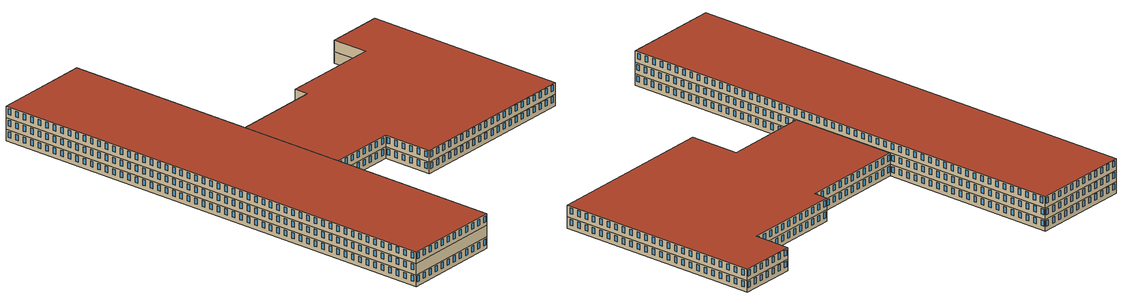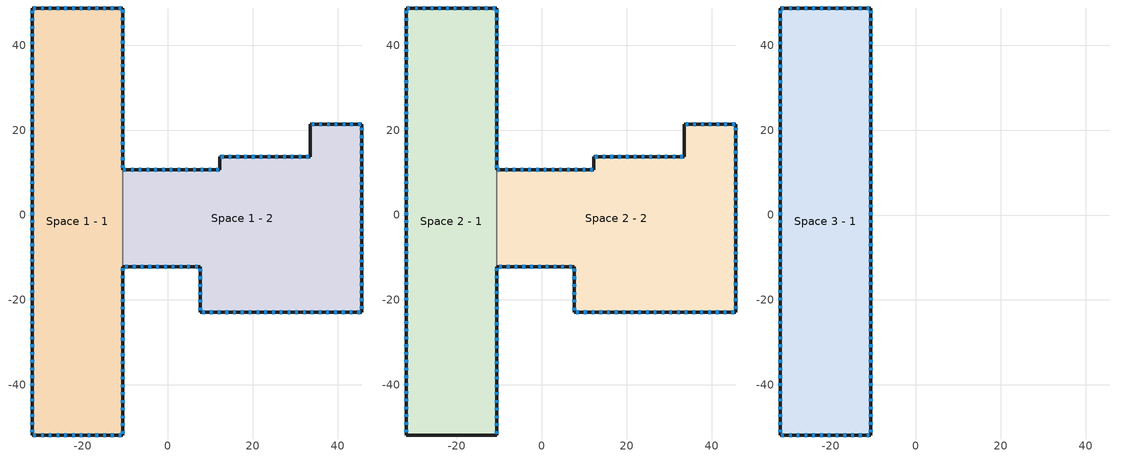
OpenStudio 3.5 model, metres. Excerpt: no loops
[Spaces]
Space 1 - 1
 floor ground: -32,-51.82 -32,48.77 -10.67,48.77 -10.67,10.67 -10.67,-12.19 -10.67,-51.82 z0
 wall outside: -10.67,10.67 -10.67,48.77 -32,48.77 -32,-51.82 -10.67,-51.82 -10.67,-12.19 z0:2.44
 wall to Space 1 - 2: -10.67,-12.19 -10.67,10.67 z0:2.44
 window: -32,39.01 -32,38.4 / -32,37.19 -32,36.58 / -32,-43.28 -32,-43.89 / -32,-45.11 -32,-45.72 / -32,-50.6 -32,-51.21 / -32,-46.94 -32,-47.55 / -32,-48.77 -32,-49.38 / -32,42.67 -32,42.06 / -32,40.84 -32,40.23 / -32,11.58 -32,10.97 / -32,13.41 -32,12.8 / -32,9.75 -32,9.14 / -32,7.92 -32,7.32 / -32,33.53 -32,32.92 / -32,26.21 -32,25.6 / -32,35.36 -32,34.75 / -32,31.7 -32,31.09 / -32,24.38 -32,23.77 / -32,29.87 -32,29.26 / -32,28.04 -32,27.43 / -32,22.56 -32,21.95 / -32,20.73 -32,20.12 / -32,17.07 -32,16.46 / -32,18.9 -32,18.29 / -32,15.24 -32,14.63 / -32,-1.22 -32,-1.83 / -32,-3.05 -32,-3.66 / -32,6.1 -32,5.49 / -32,48.16 -32,47.55 / -32,4.27 -32,3.66 / -32,2.44 -32,1.83 / -32,0.61 -32,0 / -32,-6.71 -32,-7.32 / -32,-10.36 -32,-10.97 / -32,-8.53 -32,-9.14 / -32,-15.85 -32,-16.46 / -32,-14.02 -32,-14.63 / -32,-12.19 -32,-12.8 / -32,-4.88 -32,-5.49 / -32,-21.34 -32,-21.95 / -32,-23.16 -32,-23.77 / -32,-17.68 -32,-18.29 / -32,46.33 -32,45.72 / -32,-26.82 -32,-27.43 / -32,-19.51 -32,-20.12 / -32,-24.99 -32,-25.6 / -32,-34.14 -32,-34.75 / -32,-35.97 -32,-36.58 / -32,-37.8 -32,-38.4 / -32,-30.48 -32,-31.09 / -32,-28.65 -32,-29.26 / -32,-32.31 -32,-32.92 / -32,44.5 -32,43.89 / -32,-41.45 -32,-42.06 / -32,-39.62 -32,-40.23 / -18.9,-51.82 -18.29,-51.82 / -13.41,-51.82 -12.8,-51.82 / -11.58,-51.82 -10.97,-51.82 / -15.24,-51.82 -14.63,-51.82 / -31.7,-51.82 -31.09,-51.82 / -28.04,-51.82 -27.43,-51.82 / -26.21,-51.82 -25.6,-51.82 / -20.73,-51.82 -20.12,-51.82 / -17.07,-51.82 -16.46,-51.82 / -22.56,-51.82 -21.95,-51.82 / -29.87,-51.82 -29.26,-51.82 / -24.38,-51.82 -23.77,-51.82 / -27.43,48.77 -28.04,48.77 / -23.77,48.77 -24.38,48.77 / -25.6,48.77 -26.21,48.77 / -18.29,48.77 -18.9,48.77 / -16.46,48.77 -17.07,48.77 / -14.63,48.77 -15.24,48.77 / -12.8,48.77 -13.41,48.77 / -10.97,48.77 -11.58,48.77 / -31.09,48.77 -31.7,48.77 / -29.26,48.77 -29.87,48.77 / -21.95,48.77 -22.56,48.77 / -20.12,48.77 -20.73,48.77 / -10.67,22.1 -10.67,22.71 / -10.67,47.7 -10.67,48.31 / -10.67,14.78 -10.67,15.39 / -10.67,31.24 -10.67,31.85 / -10.67,20.27 -10.67,20.88 / -10.67,18.44 -10.67,19.05 / -10.67,38.56 -10.67,39.17 / -10.67,33.07 -10.67,33.68 / -10.67,42.21 -10.67,42.82 / -10.67,34.9 -10.67,35.51 / -10.67,45.87 -10.67,46.48 / -10.67,40.39 -10.67,41 / -10.67,25.76 -10.67,26.37 / -10.67,29.41 -10.67,30.02 / -10.67,36.73 -10.67,37.34 / -10.67,27.58 -10.67,28.19 / -10.67,12.95 -10.67,13.56 / -10.67,16.61 -10.67,17.22 / -10.67,23.93 -10.67,24.54 / -10.67,44.04 -10.67,44.65 / -10.67,11.13 -10.67,11.73 / -10.67,-47.85 -10.67,-47.24 / -10.67,-49.68 -10.67,-49.07 / -10.67,-51.51 -10.67,-50.9 / -10.67,-46.02 -10.67,-45.42 / -10.67,-44.2 -10.67,-43.59 / -10.67,-33.22 -10.67,-32.61 / -10.67,-40.54 -10.67,-39.93 / -10.67,-18.59 -10.67,-17.98 / -10.67,-29.57 -10.67,-28.96 / -10.67,-42.37 -10.67,-41.76 / -10.67,-35.05 -10.67,-34.44 / -10.67,-27.74 -10.67,-27.13 / -10.67,-22.25 -10.67,-21.64 / -10.67,-24.08 -10.67,-23.47 / -10.67,-31.39 -10.67,-30.78 / -10.67,-14.94 -10.67,-14.33 / -10.67,-13.11 -10.67,-12.5 / -10.67,-20.42 -10.67,-19.81 / -10.67,-16.76 -10.67,-16.15 / -10.67,-25.91 -10.67,-25.3 / -10.67,-36.88 -10.67,-36.27 / -10.67,-38.71 -10.67,-38.1 z0.91:2.13
Space 1 - 2
 floor ground: 7.62,-22.86 7.62,-12.19 -10.67,-12.19 -10.67,10.67 12.19,10.67 12.19,13.72 33.53,13.72 33.53,21.34 45.72,21.34 45.72,-22.86 z0
 wall outside: -10.67,-12.19 7.62,-12.19 7.62,-22.86 45.72,-22.86 45.72,21.34 33.53,21.34 33.53,13.72 12.19,13.72 12.19,10.67 -10.67,10.67 z0:2.44
 window: 24.54,-22.86 25.15,-22.86 / 11.73,-22.86 12.34,-22.86 / 28.19,-22.86 28.8,-22.86 / 30.02,-22.86 30.63,-22.86 / 20.88,-22.86 21.49,-22.86 / 39.17,-22.86 39.78,-22.86 / 26.37,-22.86 26.97,-22.86 / 33.68,-22.86 34.29,-22.86 / 37.34,-22.86 37.95,-22.86 / 44.65,-22.86 45.26,-22.86 / 9.91,-22.86 10.52,-22.86 / 13.56,-22.86 14.17,-22.86 / 15.39,-22.86 16,-22.86 / 17.22,-22.86 17.83,-22.86 / 8.08,-22.86 8.69,-22.86 / 31.85,-22.86 32.46,-22.86 / 41,-22.86 41.61,-22.86 / 35.51,-22.86 36.12,-22.86 / 19.05,-22.86 19.66,-22.86 / 42.82,-22.86 43.43,-22.86 / 22.71,-22.86 23.32,-22.86 / 7.62,-18.14 7.62,-18.75 / 7.62,-12.65 7.62,-13.26 / 7.62,-19.96 7.62,-20.57 / 7.62,-14.48 7.62,-15.09 / 7.62,-16.31 7.62,-16.92 / 7.62,-21.79 7.62,-22.4 / 45.42,21.34 44.81,21.34 / 43.59,21.34 42.98,21.34 / 36.27,21.34 35.66,21.34 / 34.44,21.34 33.83,21.34 / 38.1,21.34 37.49,21.34 / 39.93,21.34 39.32,21.34 / 41.76,21.34 41.15,21.34 / 27.74,13.72 27.13,13.72 / 16.76,13.72 16.15,13.72 / 24.08,13.72 23.47,13.72 / 22.25,13.72 21.64,13.72 / 20.42,13.72 19.81,13.72 / 14.94,13.72 14.33,13.72 / 18.59,13.72 17.98,13.72 / 31.39,13.72 30.78,13.72 / 29.57,13.72 28.96,13.72 / 33.22,13.72 32.61,13.72 / 25.91,13.72 25.3,13.72 / 13.11,13.72 12.5,13.72 / 45.72,19.96 45.72,20.57 / 45.72,-5.64 45.72,-5.03 / 45.72,-1.98 45.72,-1.37 / 45.72,-0.15 45.72,0.46 / 45.72,8.99 45.72,9.6 / 45.72,10.82 45.72,11.43 / 45.72,14.48 45.72,15.09 / 45.72,-9.3 45.72,-8.69 / 45.72,-16.61 45.72,-16 / 45.72,7.16 45.72,7.77 / 45.72,18.14 45.72,18.75 / 45.72,-22.1 45.72,-21.49 / 45.72,-18.44 45.72,-17.83 / 45.72,12.65 45.72,13.26 / 45.72,-7.47 45.72,-6.86 / 45.72,-14.78 45.72,-14.17 / 45.72,-12.95 45.72,-12.34 / 45.72,1.68 45.72,2.29 / 45.72,5.33 45.72,5.94 / 45.72,3.51 45.72,4.11 / 45.72,16.31 45.72,16.92 / 45.72,-20.27 45.72,-19.66 / 45.72,-3.81 45.72,-3.2 / 45.72,-11.13 45.72,-10.52 / 10.21,10.67 9.6,10.67 / 6.55,10.67 5.94,10.67 / 4.72,10.67 4.11,10.67 / 2.9,10.67 2.29,10.67 / 1.07,10.67 0.46,10.67 / -0.76,10.67 -1.37,10.67 / 8.38,10.67 7.77,10.67 / 12.04,10.67 11.43,10.67 / -2.59,10.67 -3.2,10.67 / -8.08,10.67 -8.69,10.67 / -4.42,10.67 -5.03,10.67 / -6.25,10.67 -6.86,10.67 / -9.91,10.67 -10.52,10.67 / -6.4,-12.19 -5.79,-12.19 / -0.91,-12.19 -0.3,-12.19 / -2.74,-12.19 -2.13,-12.19 / 0.91,-12.19 1.52,-12.19 / 2.74,-12.19 3.35,-12.19 / 4.57,-12.19 5.18,-12.19 / -4.57,-12.19 -3.96,-12.19 / 6.4,-12.19 7.01,-12.19 / -10.06,-12.19 -9.45,-12.19 / -8.23,-12.19 -7.62,-12.19 z0.91:2.13
Space 2 - 2
 floor to Space 1 - 2: 7.62,-22.86 7.62,-12.19 -10.67,-12.19 -10.67,10.67 12.19,10.67 12.19,13.72 33.53,13.72 33.53,21.34 45.72,21.34 45.72,-22.86 z2.44
 wall outside: -10.67,-12.19 7.62,-12.19 7.62,-22.86 45.72,-22.86 45.72,21.34 33.53,21.34 33.53,13.72 12.19,13.72 12.19,10.67 -10.67,10.67 z2.44:4.88
 wall to Space 2 - 1: -10.67,10.67 -10.67,-12.19 z2.44:4.88
 window: 24.08,13.72 23.47,13.72 / 16.76,13.72 16.15,13.72 / 13.11,13.72 12.5,13.72 / 27.74,13.72 27.13,13.72 / 31.39,13.72 30.78,13.72 / 22.25,13.72 21.64,13.72 / 20.42,13.72 19.81,13.72 / 25.91,13.72 25.3,13.72 / 18.59,13.72 17.98,13.72 / 14.94,13.72 14.33,13.72 / 33.22,13.72 32.61,13.72 / 29.57,13.72 28.96,13.72 / -8.23,-12.19 -7.62,-12.19 / -6.4,-12.19 -5.79,-12.19 / -4.57,-12.19 -3.96,-12.19 / -2.74,-12.19 -2.13,-12.19 / 0.91,-12.19 1.52,-12.19 / 2.74,-12.19 3.35,-12.19 / 4.57,-12.19 5.18,-12.19 / 6.4,-12.19 7.01,-12.19 / -10.06,-12.19 -9.45,-12.19 / -0.91,-12.19 -0.3,-12.19 / 39.93,21.34 39.32,21.34 / 36.27,21.34 35.66,21.34 / 41.76,21.34 41.15,21.34 / 38.1,21.34 37.49,21.34 / 45.42,21.34 44.81,21.34 / 43.59,21.34 42.98,21.34 / 34.44,21.34 33.83,21.34 / 7.62,-14.48 7.62,-15.09 / 7.62,-16.31 7.62,-16.92 / 7.62,-19.96 7.62,-20.57 / 7.62,-21.79 7.62,-22.4 / 7.62,-12.65 7.62,-13.26 / 7.62,-18.14 7.62,-18.75 / 45.72,12.65 45.72,13.26 / 45.72,-0.15 45.72,0.46 / 45.72,1.68 45.72,2.29 / 45.72,10.82 45.72,11.43 / 45.72,16.31 45.72,16.92 / 45.72,-11.13 45.72,-10.52 / 45.72,-5.64 45.72,-5.03 / 45.72,3.51 45.72,4.11 / 45.72,8.99 45.72,9.6 / 45.72,14.48 45.72,15.09 / 45.72,5.33 45.72,5.94 / 45.72,-3.81 45.72,-3.2 / 45.72,18.14 45.72,18.75 / 45.72,-20.27 45.72,-19.66 / 45.72,19.96 45.72,20.57 / 45.72,-18.44 45.72,-17.83 / 45.72,-22.1 45.72,-21.49 / 45.72,-16.61 45.72,-16 / 45.72,-14.78 45.72,-14.17 / 45.72,-12.95 45.72,-12.34 / 45.72,-9.3 45.72,-8.69 / 45.72,-7.47 45.72,-6.86 / 45.72,-1.98 45.72,-1.37 / 45.72,7.16 45.72,7.77 / 8.08,-22.86 8.69,-22.86 / 9.91,-22.86 10.52,-22.86 / 11.73,-22.86 12.34,-22.86 / 13.56,-22.86 14.17,-22.86 / 15.39,-22.86 16,-22.86 / 39.17,-22.86 39.78,-22.86 / 20.88,-22.86 21.49,-22.86 / 19.05,-22.86 19.66,-22.86 / 44.65,-22.86 45.26,-22.86 / 31.85,-22.86 32.46,-22.86 / 26.37,-22.86 26.97,-22.86 / 17.22,-22.86 17.83,-22.86 / 24.54,-22.86 25.15,-22.86 / 37.34,-22.86 37.95,-22.86 / 33.68,-22.86 34.29,-22.86 / 35.51,-22.86 36.12,-22.86 / 41,-22.86 41.61,-22.86 / 28.19,-22.86 28.8,-22.86 / 42.82,-22.86 43.43,-22.86 / 30.02,-22.86 30.63,-22.86 / 22.71,-22.86 23.32,-22.86 / 12.04,10.67 11.43,10.67 / 10.21,10.67 9.6,10.67 / 8.38,10.67 7.77,10.67 / 6.55,10.67 5.94,10.67 / 4.72,10.67 4.11,10.67 / -4.42,10.67 -5.03,10.67 / -0.76,10.67 -1.37,10.67 / -2.59,10.67 -3.2,10.67 / -6.25,10.67 -6.86,10.67 / 1.07,10.67 0.46,10.67 / -9.91,10.67 -10.52,10.67 / 2.9,10.67 2.29,10.67 / -8.08,10.67 -8.69,10.67 z3.35:4.57
 roof outside: 45.72,-22.86 45.72,21.34 33.53,21.34 33.53,13.72 12.19,13.72 12.19,10.67 -10.67,10.67 -10.67,-12.19 7.62,-12.19 7.62,-22.86 z4.88
Space 2 - 1
 floor to Space 1 - 1: -32,-51.82 -32,48.77 -10.67,48.77 -10.67,10.67 -10.67,-12.19 -10.67,-51.82 z2.44
 wall outside: -10.67,10.67 -10.67,48.77 -32,48.77 -32,-51.82 -10.67,-51.82 -10.67,-12.19 z2.44:4.88
 window: -32,48.16 -32,47.55 / -32,46.33 -32,45.72 / -32,42.67 -32,42.06 / -32,40.84 -32,40.23 / -32,39.01 -32,38.4 / -32,37.19 -32,36.58 / -32,33.53 -32,32.92 / -32,31.7 -32,31.09 / -32,28.04 -32,27.43 / -32,26.21 -32,25.6 / -32,24.38 -32,23.77 / -32,22.56 -32,21.95 / -32,29.87 -32,29.26 / -32,44.5 -32,43.89 / -32,20.73 -32,20.12 / -32,18.9 -32,18.29 / -32,35.36 -32,34.75 / -32,17.07 -32,16.46 / -32,-24.99 -32,-25.6 / -32,4.27 -32,3.66 / -32,-10.36 -32,-10.97 / -32,-39.62 -32,-40.23 / -32,-50.6 -32,-51.21 / -32,-19.51 -32,-20.12 / -32,-28.65 -32,-29.26 / -32,-46.94 -32,-47.55 / -32,-17.68 -32,-18.29 / -32,-12.19 -32,-12.8 / -32,-8.53 -32,-9.14 / -32,-43.28 -32,-43.89 / -32,-37.8 -32,-38.4 / -32,-32.31 -32,-32.92 / -32,-1.22 -32,-1.83 / -32,-23.16 -32,-23.77 / -32,-45.11 -32,-45.72 / -32,11.58 -32,10.97 / -32,7.92 -32,7.32 / -32,-35.97 -32,-36.58 / -32,-14.02 -32,-14.63 / -32,-48.77 -32,-49.38 / -32,-6.71 -32,-7.32 / -32,-26.82 -32,-27.43 / -32,-3.05 -32,-3.66 / -32,-21.34 -32,-21.95 / -32,0.61 -32,0 / -32,15.24 -32,14.63 / -32,13.41 -32,12.8 / -32,9.75 -32,9.14 / -32,2.44 -32,1.83 / -32,6.1 -32,5.49 / -32,-4.88 -32,-5.49 / -32,-15.85 -32,-16.46 / -32,-30.48 -32,-31.09 / -32,-41.45 -32,-42.06 / -32,-34.14 -32,-34.75 / -10.67,11.13 -10.67,11.73 / -10.67,12.95 -10.67,13.56 / -10.67,14.78 -10.67,15.39 / -10.67,16.61 -10.67,17.22 / -10.67,18.44 -10.67,19.05 / -10.67,20.27 -10.67,20.88 / -10.67,22.1 -10.67,22.71 / -10.67,31.24 -10.67,31.85 / -10.67,38.56 -10.67,39.17 / -10.67,23.93 -10.67,24.54 / -10.67,34.9 -10.67,35.51 / -10.67,33.07 -10.67,33.68 / -10.67,42.21 -10.67,42.82 / -10.67,27.58 -10.67,28.19 / -10.67,47.7 -10.67,48.31 / -10.67,45.87 -10.67,46.48 / -10.67,25.76 -10.67,26.37 / -10.67,40.39 -10.67,41 / -10.67,44.04 -10.67,44.65 / -10.67,29.41 -10.67,30.02 / -10.67,36.73 -10.67,37.34 / -10.67,-46.02 -10.67,-45.42 / -10.67,-42.37 -10.67,-41.76 / -10.67,-36.88 -10.67,-36.27 / -10.67,-47.85 -10.67,-47.24 / -10.67,-27.74 -10.67,-27.13 / -10.67,-25.91 -10.67,-25.3 / -10.67,-35.05 -10.67,-34.44 / -10.67,-18.59 -10.67,-17.98 / -10.67,-29.57 -10.67,-28.96 / -10.67,-40.54 -10.67,-39.93 / -10.67,-38.71 -10.67,-38.1 / -10.67,-20.42 -10.67,-19.81 / -10.67,-14.94 -10.67,-14.33 / -10.67,-31.39 -10.67,-30.78 / -10.67,-44.2 -10.67,-43.59 / -10.67,-24.08 -10.67,-23.47 / -10.67,-16.76 -10.67,-16.15 / -10.67,-13.11 -10.67,-12.5 / -10.67,-51.51 -10.67,-50.9 / -10.67,-22.25 -10.67,-21.64 / -10.67,-49.68 -10.67,-49.07 / -10.67,-33.22 -10.67,-32.61 / -27.43,48.77 -28.04,48.77 / -12.8,48.77 -13.41,48.77 / -10.97,48.77 -11.58,48.77 / -29.26,48.77 -29.87,48.77 / -16.46,48.77 -17.07,48.77 / -23.77,48.77 -24.38,48.77 / -31.09,48.77 -31.7,48.77 / -20.12,48.77 -20.73,48.77 / -21.95,48.77 -22.56,48.77 / -18.29,48.77 -18.9,48.77 / -25.6,48.77 -26.21,48.77 / -14.63,48.77 -15.24,48.77 z3.35:4.57
Space 3 - 1
 floor to Space 2 - 1: -32,-51.82 -32,48.77 -10.67,48.77 -10.67,-51.82 z4.88
 wall outside: -32,-51.82 -10.67,-51.82 -10.67,48.77 -32,48.77 -32,-51.82 z4.88:7.32
 window: -11.58,-51.82 -10.97,-51.82 / -17.07,-51.82 -16.46,-51.82 / -22.56,-51.82 -21.95,-51.82 / -15.24,-51.82 -14.63,-51.82 / -18.9,-51.82 -18.29,-51.82 / -13.41,-51.82 -12.8,-51.82 / -26.21,-51.82 -25.6,-51.82 / -20.73,-51.82 -20.12,-51.82 / -31.7,-51.82 -31.09,-51.82 / -29.87,-51.82 -29.26,-51.82 / -24.38,-51.82 -23.77,-51.82 / -28.04,-51.82 -27.43,-51.82 / -32,20.73 -32,20.12 / -32,-6.71 -32,-7.32 / -32,4.27 -32,3.66 / -32,-21.34 -32,-21.95 / -32,13.41 -32,12.8 / -32,37.19 -32,36.58 / -32,48.16 -32,47.55 / -32,46.33 -32,45.72 / -32,44.5 -32,43.89 / -32,42.67 -32,42.06 / -32,39.01 -32,38.4 / -32,28.04 -32,27.43 / -32,24.38 -32,23.77 / -32,18.9 -32,18.29 / -32,17.07 -32,16.46 / -32,15.24 -32,14.63 / -32,9.75 -32,9.14 / -32,6.1 -32,5.49 / -32,2.44 -32,1.83 / -32,11.58 -32,10.97 / -32,-1.22 -32,-1.83 / -32,-4.88 -32,-5.49 / -32,0.61 -32,0 / -32,31.7 -32,31.09 / -32,-8.53 -32,-9.14 / -32,26.21 -32,25.6 / -32,40.84 -32,40.23 / -32,33.53 -32,32.92 / -32,22.56 -32,21.95 / -32,-10.36 -32,-10.97 / -32,-12.19 -32,-12.8 / -32,7.92 -32,7.32 / -32,29.87 -32,29.26 / -32,35.36 -32,34.75 / -32,-3.05 -32,-3.66 / -32,-14.02 -32,-14.63 / -32,-15.85 -32,-16.46 / -32,-17.68 -32,-18.29 / -32,-19.51 -32,-20.12 / -32,-23.16 -32,-23.77 / -32,-24.99 -32,-25.6 / -32,-48.77 -32,-49.38 / -32,-43.28 -32,-43.89 / -32,-30.48 -32,-31.09 / -32,-45.11 -32,-45.72 / -32,-26.82 -32,-27.43 / -32,-37.8 -32,-38.4 / -32,-32.31 -32,-32.92 / -32,-41.45 -32,-42.06 / -32,-50.6 -32,-51.21 / -32,-46.94 -32,-47.55 / -32,-28.65 -32,-29.26 / -32,-35.97 -32,-36.58 / -32,-39.62 -32,-40.23 / -32,-34.14 -32,-34.75 / -10.97,48.77 -11.58,48.77 / -14.63,48.77 -15.24,48.77 / -12.8,48.77 -13.41,48.77 / -20.12,48.77 -20.73,48.77 / -25.6,48.77 -26.21,48.77 / -23.77,48.77 -24.38,48.77 / -18.29,48.77 -18.9,48.77 / -31.09,48.77 -31.7,48.77 / -27.43,48.77 -28.04,48.77 / -29.26,48.77 -29.87,48.77 / -21.95,48.77 -22.56,48.77 / -16.46,48.77 -17.07,48.77 / -10.67,-32.92 -10.67,-32.31 / -10.67,16.46 -10.67,17.07 / -10.67,31.09 -10.67,31.7 / -10.67,38.4 -10.67,39.01 / -10.67,40.23 -10.67,40.84 / -10.67,-29.26 -10.67,-28.65 / -10.67,-20.12 -10.67,-19.51 / -10.67,-49.38 -10.67,-48.77 / -10.67,-31.09 -10.67,-30.48 / -10.67,-7.32 -10.67,-6.71 / -10.67,9.14 -10.67,9.75 / -10.67,18.29 -10.67,18.9 / -10.67,23.77 -10.67,24.38 / -10.67,-25.6 -10.67,-24.99 / -10.67,-38.4 -10.67,-37.8 / -10.67,42.06 -10.67,42.67 / -10.67,43.89 -10.67,44.5 / -10.67,-3.66 -10.67,-3.05 / -10.67,5.49 -10.67,6.1 / -10.67,10.97 -10.67,11.58 / -10.67,-34.75 -10.67,-34.14 / -10.67,-23.77 -10.67,-23.16 / -10.67,-16.46 -10.67,-15.85 / -10.67,21.95 -10.67,22.56 / -10.67,7.32 -10.67,7.92 / -10.67,-47.55 -10.67,-46.94 / -10.67,12.8 -10.67,13.41 / -10.67,27.43 -10.67,28.04 / -10.67,32.92 -10.67,33.53 / -10.67,20.12 -10.67,20.73 / -10.67,-18.29 -10.67,-17.68 / -10.67,34.75 -10.67,35.36 / -10.67,-21.95 -10.67,-21.34 / -10.67,-1.83 -10.67,-1.22 / -10.67,-40.23 -10.67,-39.62 / -10.67,47.55 -10.67,48.16 / -10.67,-12.8 -10.67,-12.19 / -10.67,-10.97 -10.67,-10.36 / -10.67,-43.89 -10.67,-43.28 / -10.67,-45.72 -10.67,-45.11 / -10.67,14.63 -10.67,15.24 / -10.67,45.72 -10.67,46.33 / -10.67,-42.06 -10.67,-41.45 / -10.67,1.83 -10.67,2.44 / -10.67,-14.63 -10.67,-14.02 / -10.67,3.66 -10.67,4.27 / -10.67,-5.49 -10.67,-4.88 / -10.67,0 -10.67,0.61 / -10.67,-36.58 -10.67,-35.97 / -10.67,-51.21 -10.67,-50.6 / -10.67,-9.14 -10.67,-8.53 / -10.67,-27.43 -10.67,-26.82 / -10.67,25.6 -10.67,26.21 / -10.67,29.26 -10.67,29.87 / -10.67,36.58 -10.67,37.19 z5.79:7.01
 roof outside: -10.67,-51.82 -10.67,48.77 -32,48.77 -32,-51.82 z7.32
[Site]
Stewart Field: Latitude {deg}=41.5; Longitude {deg}=-74.1; Time Zone {hr}=-5; Elevation {m}=177
[ClimateZones]
Climate Zone Institution Name 1=ASHRAE; Climate Zone Document Name 1=ANSI/ASHRAE Standard 169; Climate Zone Document Year 1=2006; Climate Zone Value 1=8; Climate Zone Institution Name 2=CEC; Climate Zone Document Name 2=California Climate Zone Descriptions; Climate Zone Document Year 2=1995
[Building]
PrimarySchool DOE Ref Pre-1980 5A: North Axis {deg}=-9.80221; Space Type=PrimarySchool Classroom - DOE Ref Pre-1980; Default Construction Set=DOE Ref Pre-1980 - PriSchl - ASHRAE 169-2013-5A; Standards Building Type=PrimarySchool
[SizingPeriod:DesignDay] Barometric Pressure {Pa}=99217; Rain Indicator=No; Snow Indicator=No; Day of Month=21; Daylight Saving Time Indicator=No; Dry-Bulb Temperature Range Modifier Type=DefaultMultipliers
Name | Maximum Dry-Bulb Temperature {C} | Daily Dry-Bulb Temperature Range {deltaC} | Wind Speed {m/s} | Wind Direction {deg} | Sky Clearness | Month | Day Type | Humidity Condition Type | Wetbulb or DewPoint at Maximum Dry-Bulb {C} | Solar Model Indicator | ASHRAE Clear Sky Optical Depth for Beam Irradiance | ASHRAE Clear Sky Optical Depth for Diffuse Irradiance | Enthalpy at Maximum Dry-Bulb {J/kg}
Stewart Field Ann Htg 99.6% Condns DB | -15.8 | 0 | 3.7 | 290 | 0 | 1 | WinterDesignDay | Wetbulb | -15.8 | ASHRAEClearSky
Stewart Field Ann Hum_n 99.6% Condns DP=>MCDB | -13.5 | 0 | 3.7 | 290 | 0 | 1 | WinterDesignDay | Dewpoint | -22.9 | ASHRAEClearSky
Stewart Field Ann Htg Wind 99.6% Condns WS=>MCDB | -1.1 | 0 | 12.9 | 290 | 0 | 1 | WinterDesignDay | Wetbulb | -1.1 | ASHRAEClearSky
Stewart Field Ann Clg .4% Condns DB=>MWB | 32.1 | 10.3 | 4.8 | 240 |  | 7 | SummerDesignDay | Wetbulb | 22.5 | ASHRAETau | 0.476 | 1.96
Stewart Field Ann Clg .4% Condns WB=>MDB | 29.2 | 10.3 | 4.8 | 240 |  | 7 | SummerDesignDay | Wetbulb | 24.5 | ASHRAETau | 0.476 | 1.96
Stewart Field Ann Clg .4% Condns DP=>MDB | 27.1 | 10.3 | 4.8 | 240 |  | 7 | SummerDesignDay | Dewpoint | 22.9 | ASHRAETau | 0.476 | 1.96
Stewart Field Ann Clg .4% Condns Enth=>MDB | 29.3 | 10.3 | 4.8 | 240 |  | 7 | SummerDesignDay | Enthalpy | 23 | ASHRAETau | 0.476 | 1.96 | 74600
[DefaultConstructionSet]
DOE Ref Pre-1980 - PriSchl - ASHRAE 169-2013-5A: Default Exterior Surface Constructions=Default Surface Constructions 1; Default Interior Surface Constructions=Default Surface Constructions 2; Default Ground Contact Surface Constructions=Default Surface Constructions 3; Default Exterior SubSurface Constructions=Default Sub Surface Constructions 1; Default Interior SubSurface Constructions=Default Sub Surface Constructions 2; Interior Partition Construction=Typical Interior Partition
[DefaultSurfaceConstructions]
Name | Floor Construction | Wall Construction | Roof Ceiling Construction
Default Surface Constructions 1 | Typical Insulated Exterior Mass Floor | Typical Insulated Steel Framed Exterior Wall R-6.41 | Typical IEAD Roof R-13.89
Default Surface Constructions 2 | Typical Interior Floor | Typical Interior Wall | Typical Interior Ceiling
Default Surface Constructions 3 | Typical Insulated Carpeted 6in Slab Floor | Typical Insulated Basement Mass Wall
[Construction]
Typical Insulated Exterior Mass Floor: 4 in. Normalweight Concrete Floor, Typical Carpet Pad
Typical Insulated Steel Framed Exterior Wall R-6.41: 25mm Stucco, 5/8 in. Gypsum Board, Typical Insulation R-4.23, 5/8 in. Gypsum Board
Typical IEAD Roof R-13.89: Roof Membrane, Typical Insulation R-12.77, Metal Roof Surface
Typical Interior Floor: 100mm Normalweight concrete floor, CP02 CARPET PAD
Typical Interior Wall: G01 13mm gypsum board, G01 13mm gypsum board
Typical Interior Ceiling: CP02 CARPET PAD, 100mm Normalweight concrete floor
Typical Insulated Carpeted 6in Slab Floor: 6 in. Normalweight Concrete Floor, Typical Carpet Pad
Typical Insulated Basement Mass Wall: 8 in. Concrete Block Basement Wall
U 0.62 SHGC 0.41 Simple Glazing Window U-0.62 SHGC 0.41: U 0.62 SHGC 0.41 Simple Glazing U-0.62 SHGC 0.41
U 0.62 SHGC 0.41 Simple Glazing Window U-0.62 SHGC 0.41 1: U 0.62 SHGC 0.41 Simple Glazing U-0.62 SHGC 0.41 1
Typical Insulated Metal Door: F08 Metal surface, Typical Insulation
U 0.88 SHGC 0.16 Sgl Ref-A-L Clr 6mm: REF A CLEAR LO 6MM
Typical Overhead Door: Typical Insulation
Typical Interior Window: Clear 3mm
Typical Interior Door; Typical Interior Partition: G05 25mm wood
[Material:NoMass] Roughness=Smooth; Thermal Absorptance=0.9; Solar Absorptance=0.7
Name | Thermal Resistance {m2-K/W} | Visible Absorptance
Typical Insulation R-4.23 | 0.74519 | 0.7
Typical Carpet Pad; CP02 CARPET PAD | 0.21648 | 0.8
Typical Insulation R-12.77 | 2.24922 | 0.7
Typical Insulation | 0.0282222 | 0.7
[Material] Thermal Absorptance=0.9
Name | Roughness | Thickness {m} | Conductivity {W/m-K} | Density {kg/m3} | Specific Heat {J/kg-K} | Solar Absorptance | Visible Absorptance
4 in. Normalweight Concrete Floor | MediumRough | 0.1016 | 2.31 | 2322 | 832 | 0.7 | 0.7
25mm Stucco | Smooth | 0.0254 | 0.72 | 1856 | 840 | 0.7 | 0.7
5/8 in. Gypsum Board | MediumSmooth | 0.0159 | 0.16 | 800 | 1090 | 0.7 | 0.7
Roof Membrane | VeryRough | 0.0095 | 0.16 | 1121.29 | 1460 | 0.7 | 0.7
Metal Roof Surface; F08 Metal surface | Smooth | 0.0008 | 45.28 | 7824 | 500 | 0.7 | 0.7
100mm Normalweight concrete floor | MediumRough | 0.1016 | 2.31045 | 2322 | 832.557 | 0.7 | 0.7
G01 13mm gypsum board | Smooth | 0.0127 | 0.160031 | 800.001 | 1090.73 | 0.7 | 0.5
6 in. Normalweight Concrete Floor | MediumRough | 0.1524 | 2.31 | 2322 | 832 | 0.7 | 0.7
8 in. Concrete Block Basement Wall | MediumRough | 0.2032 | 1.326 | 1842 | 912 | 0.7 | 0.7
G05 25mm wood | MediumSmooth | 0.0254 | 0.15 | 608 | 1630 | 0.5 | 0.5
[DefaultSubSurfaceConstructions]
Name | Fixed Window Construction | Operable Window Construction | Door Construction | Glass Door Construction | Overhead Door Construction | Tubular Daylight Dome Construction | Tubular Daylight Diffuser Construction
Default Sub Surface Constructions 1 | U 0.62 SHGC 0.41 Simple Glazing Window U-0.62 SHGC 0.41 | U 0.62 SHGC 0.41 Simple Glazing Window U-0.62 SHGC 0.41 1 | Typical Insulated Metal Door | U 0.88 SHGC 0.16 Sgl Ref-A-L Clr 6mm | Typical Overhead Door | Typical Interior Window | Typical Interior Window
Default Sub Surface Constructions 2 | Typical Interior Window | Typical Interior Window | Typical Interior Door
[WindowMaterial:SimpleGlazingSystem] U-Factor {W/m2-K}=3.52052; Solar Heat Gain Coefficient=0.41; Visible Transmittance=0.32
U 0.62 SHGC 0.41 Simple Glazing U-0.62 SHGC 0.41; U 0.62 SHGC 0.41 Simple Glazing U-0.62 SHGC 0.41 1
[WindowMaterial:Glazing] Optical Data Type=SpectralAverage; Infrared Transmittance at Normal Incidence=0; Front Side Infrared Hemispherical Emissivity=0.84; Conductivity {W/m-K}=0.9; Dirt Correction Factor for Solar and Visible Transmittance=1; Solar Diffusing=No
Name | Thickness {m} | Solar Transmittance at Normal Incidence | Front Side Solar Reflectance at Normal Incidence | Back Side Solar Reflectance at Normal Incidence | Visible Transmittance at Normal Incidence | Front Side Visible Reflectance at Normal Incidence | Back Side Visible Reflectance at Normal Incidence | Back Side Infrared Hemispherical Emissivity
REF A CLEAR LO 6MM | 0.006 | 0.066 | 0.341 | 0.493 | 0.08 | 0.41 | 0.37 | 0.4
Clear 3mm | 0.003 | 0.837 | 0.075 | 0.075 | 0.898 | 0.081 | 0.081 | 0.84
[BuildingStory] Nominal Floor to Floor Height {m}=2.4384; Nominal Floor to Ceiling Height {m}=2.4384
Name | Nominal Z Coordinate {m}
Story 2 | 2.4384
Story 1 | 0
Story 3 | 4.8768
[Space] Space Type=PrimarySchool Classroom - DOE Ref Pre-1980; Design Specification Outdoor Air Object=PrimarySchool Classroom Ventilation
Name | Building Story | Thermal Zone
Space 1 - 1 | Story 1 | Thermal Zone 2
Space 1 - 2 | Story 1 | Thermal Zone 1
Space 2 - 1 | Story 2 | Thermal Zone 3
Space 2 - 2 | Story 2 | Thermal Zone 4
Space 3 - 1 | Story 3 | Thermal Zone 5
[SpaceType]
PrimarySchool Classroom - DOE Ref Pre-1980: Default Schedule Set=PrimarySchool Classroom Schedule Set; Design Specification Outdoor Air Object=PrimarySchool Classroom Ventilation; Standards Building Type=PrimarySchool; Standards Space Type=Classroom
[People:Definition]
PrimarySchool Classroom People Definition: Number of People Calculation Method=People/Area; People per Space Floor Area {person/m2}=0.249938; Fraction Radiant=0.3
[People]
PrimarySchool Classroom People: People Definition=PrimarySchool Classroom People Definition; Space or SpaceType=PrimarySchool Classroom - DOE Ref Pre-1980; Work Efficiency Schedule=Work Efficiency Schedule; Clothing Insulation Schedule=Clothing Schedule; Air Velocity Schedule=Air Velocity Schedule; Multiplier=1
[Lights:Definition]
PrimarySchool Classroom Lights Definition: Design Level Calculation Method=Watts/Area; Watts per Space Floor Area {W/m2}=21.5278; Fraction Radiant=0.37; Fraction Visible=0.2; Return Air Fraction=0
[Lights]
PrimarySchool Classroom Lights: Lights Definition=PrimarySchool Classroom Lights Definition; Space or SpaceType=PrimarySchool Classroom - DOE Ref Pre-1980; Fraction Replaceable=0
[ElectricEquipment:Definition]
PrimarySchool Classroom Elec Equip Definition: Design Level Calculation Method=Watts/Area; Watts per Space Floor Area {W/m2}=14.9618; Fraction Latent=0; Fraction Radiant=0.5; Fraction Lost=0
[ElectricEquipment]
PrimarySchool Classroom Elec Equip: Electric Equipment Definition=PrimarySchool Classroom Elec Equip Definition; Space or SpaceType=PrimarySchool Classroom - DOE Ref Pre-1980
[DesignSpecification:OutdoorAir]
PrimarySchool Classroom Ventilation: Outdoor Air Method=Sum; Outdoor Air Flow per Person {m3/s-person}=0.00377558
[SpaceInfiltration:DesignFlowRate]
PrimarySchool Classroom Infiltration: Space or SpaceType=PrimarySchool Classroom - DOE Ref Pre-1980; Design Flow Rate Calculation Method=Flow/ExteriorWallArea; Flow per Exterior Surface Area {m3/s-m2}=0.00113386
[DefaultScheduleSet]
PrimarySchool Classroom Schedule Set: Number of People Schedule=PrimarySchool Bldg Occ; People Activity Level Schedule=PrimarySchool Activity; Lighting Schedule=PrimarySchool Bldg Light; Electric Equipment Schedule=PrimarySchool Bldg Equip; Infiltration Schedule=PrimarySchool Infil
[ThermostatSetpoint:DualSetpoint] Heating Setpoint Temperature Schedule=PrimarySchool HtgSetp; Cooling Setpoint Temperature Schedule=PrimarySchool ClgSetp
Thermostat Setpoint Dual Setpoint 12; Thermostat Setpoint Dual Setpoint 13; Thermostat Setpoint Dual Setpoint 14; Thermostat Setpoint Dual Setpoint 15; Thermostat Setpoint Dual Setpoint 16
[ThermalZone] Multiplier=1; Use Ideal Air Loads=No
Name | Thermostat
Thermal Zone 3 | Thermostat Setpoint Dual Setpoint 14
Thermal Zone 1 | Thermostat Setpoint Dual Setpoint 12
Thermal Zone 2 | Thermostat Setpoint Dual Setpoint 13
Thermal Zone 4 | Thermostat Setpoint Dual Setpoint 16
Thermal Zone 5 | Thermostat Setpoint Dual Setpoint 15
[Schedule:Ruleset]
Name | Default Day Schedule | Summer Design Day Schedule | Winter Design Day Schedule
Clothing Schedule | Clothing Schedule Default Winter Clothes
Air Velocity Schedule | Air Velocity Schedule Default
Work Efficiency Schedule | Work Efficiency Schedule Default
PrimarySchool Activity | PrimarySchool Activity Default | PrimarySchool Activity Summer Design Day | PrimarySchool Activity Winter Design Day
PrimarySchool Bldg Light | PrimarySchool Bldg Light Default | PrimarySchool Bldg Light Summer Design Day | PrimarySchool Bldg Light Winter Design Day
PrimarySchool Bldg Equip | PrimarySchool Bldg Equip Default | PrimarySchool Bldg Equip Summer Design Day | PrimarySchool Bldg Equip Winter Design Day
PrimarySchool Infil | PrimarySchool Infil Default | PrimarySchool Infil Summer Design Day | PrimarySchool Infil Winter Design Day
PrimarySchool HtgSetp | PrimarySchool HtgSetp Default | PrimarySchool HtgSetp Summer Design Day | PrimarySchool HtgSetp Winter Design Day
PrimarySchool ClgSetp | PrimarySchool ClgSetp Default | PrimarySchool ClgSetp Summer Design Day | PrimarySchool ClgSetp Winter Design Day
PrimarySchool Bldg Occ | PrimarySchool Bldg Occ Default | PrimarySchool Bldg Occ Summer Design Day | PrimarySchool Bldg Occ Winter Design Day
[Schedule:Day]
Clothing Schedule Default Winter Clothes: 24, 0, 1
Clothing Schedule Summer Clothes: 24, 0, 0.5
Air Velocity Schedule Default: 24, 0, 0.2
Work Efficiency Schedule Default; PrimarySchool Bldg Occ Wknd Day; PrimarySchool Bldg Occ Wknd Day 1; PrimarySchool Bldg Occ Wknd Day 2; PrimarySchool Bldg Occ Winter Design Day: 24, 0, 0
PrimarySchool Activity Default; PrimarySchool Activity Winter Design Day; PrimarySchool Activity Summer Design Day: 24, 0, 120
PrimarySchool Bldg Light Default; PrimarySchool Bldg Light Summer Design Day; PrimarySchool Bldg Light Wkdy Day 1: 7, 0, 0.1773, 21, 0, 0.9, 24, 0, 0.1773
PrimarySchool Bldg Light Wkdy Day: 8, 0, 0.1773, 20, 0, 0.5, 24, 0, 0.1773
PrimarySchool Bldg Light Wknd Day; PrimarySchool Bldg Light Wknd Day 1; PrimarySchool Bldg Light Wknd Day 2; PrimarySchool Bldg Light Winter Design Day: 24, 0, 0.1773
PrimarySchool Bldg Equip Default; PrimarySchool Bldg Equip Summer Design Day; PrimarySchool Bldg Equip Wkdy Day 1: 8, 0, 0.35, 17, 0, 0.95, 24, 0, 0.35
PrimarySchool Bldg Equip Wkdy Day: 8, 0, 0.25, 17, 0, 0.5, 24, 0, 0.25
PrimarySchool Bldg Equip Wknd Day; PrimarySchool Bldg Equip Wknd Day 2; PrimarySchool Bldg Equip Winter Design Day: 24, 0, 0.35
PrimarySchool Bldg Equip Wknd Day 1: 24, 0, 0.25
PrimarySchool Infil Default; PrimarySchool Infil Winter Design Day; PrimarySchool Infil Summer Design Day: 7, 0, 1, 21, 0, 0.5, 24, 0, 1
PrimarySchool HtgSetp Default; PrimarySchool HtgSetp Wknd|Wkdy Day 1: 6, 0, 16, 21, 0, 21, 24, 0, 16
PrimarySchool HtgSetp Summer Design Day: 24, 0, 16
PrimarySchool HtgSetp Wknd|Wkdy Day: 7, 0, 16, 18, 0, 21, 24, 0, 16
PrimarySchool HtgSetp Winter Design Day: 24, 0, 21
PrimarySchool ClgSetp Default; PrimarySchool ClgSetp Wknd|Wkdy Day 1: 6, 0, 27, 21, 0, 24, 24, 0, 27
PrimarySchool ClgSetp Summer Design Day: 24, 0, 24
PrimarySchool ClgSetp Wknd|Wkdy Day: 7, 0, 27, 18, 0, 24, 24, 0, 27
PrimarySchool ClgSetp Winter Design Day: 24, 0, 27
PrimarySchool Bldg Occ Default; PrimarySchool Bldg Occ Summer Design Day; PrimarySchool Bldg Occ Wkdy Day 1: 8, 0, 0, 16, 0, 0.75, 21, 0, 0.15, 24, 0, 0
PrimarySchool Bldg Occ Wkdy Day: 8, 0, 0, 21, 0, 0.15, 24, 0, 0
[Schedule:Rule] Date Specification Type=DateRange; Start Day=1
Name | Schedule Ruleset | Rule Order | Day Schedule | Start Month | End Month | End Day | Apply Monday | Apply Tuesday | Apply Wednesday | Apply Thursday | Apply Friday | Apply Sunday | Apply Saturday
Schedule Rule 1 | Clothing Schedule | 0 | Clothing Schedule Summer Clothes | 5 | 9 | 30
Schedule Rule 7 | PrimarySchool Bldg Light | 4 | PrimarySchool Bldg Light Wkdy Day | 7 | 9 | 1 | Yes | Yes | Yes | Yes | Yes
Schedule Rule 8 | PrimarySchool Bldg Light | 3 | PrimarySchool Bldg Light Wkdy Day 1 | 9 | 12 | 31 | Yes | Yes | Yes | Yes | Yes
Schedule Rule 9 | PrimarySchool Bldg Light | 2 | PrimarySchool Bldg Light Wknd Day | 1 | 6 | 30 |  |  |  |  |  | Yes | Yes
Schedule Rule 10 | PrimarySchool Bldg Light | 1 | PrimarySchool Bldg Light Wknd Day 1 | 7 | 9 | 1 |  |  |  |  |  | Yes | Yes
Schedule Rule 11 | PrimarySchool Bldg Light | 0 | PrimarySchool Bldg Light Wknd Day 2 | 9 | 12 | 31 |  |  |  |  |  | Yes | Yes
Schedule Rule 12 | PrimarySchool Bldg Equip | 4 | PrimarySchool Bldg Equip Wkdy Day | 7 | 9 | 1 | Yes | Yes | Yes | Yes | Yes
Schedule Rule 13 | PrimarySchool Bldg Equip | 3 | PrimarySchool Bldg Equip Wkdy Day 1 | 9 | 12 | 31 | Yes | Yes | Yes | Yes | Yes
Schedule Rule 14 | PrimarySchool Bldg Equip | 2 | PrimarySchool Bldg Equip Wknd Day | 1 | 6 | 30 |  |  |  |  |  | Yes | Yes
Schedule Rule 15 | PrimarySchool Bldg Equip | 1 | PrimarySchool Bldg Equip Wknd Day 1 | 7 | 9 | 1 |  |  |  |  |  | Yes | Yes
Schedule Rule 16 | PrimarySchool Bldg Equip | 0 | PrimarySchool Bldg Equip Wknd Day 2 | 9 | 12 | 31 |  |  |  |  |  | Yes | Yes
Schedule Rule 17 | PrimarySchool HtgSetp | 1 | PrimarySchool HtgSetp Wknd|Wkdy Day | 7 | 9 | 1 | Yes | Yes | Yes | Yes | Yes | Yes | Yes
Schedule Rule 18 | PrimarySchool HtgSetp | 0 | PrimarySchool HtgSetp Wknd|Wkdy Day 1 | 9 | 12 | 31 | Yes | Yes | Yes | Yes | Yes | Yes | Yes
Schedule Rule 19 | PrimarySchool ClgSetp | 1 | PrimarySchool ClgSetp Wknd|Wkdy Day | 7 | 9 | 1 | Yes | Yes | Yes | Yes | Yes | Yes | Yes
Schedule Rule 20 | PrimarySchool ClgSetp | 0 | PrimarySchool ClgSetp Wknd|Wkdy Day 1 | 9 | 12 | 31 | Yes | Yes | Yes | Yes | Yes | Yes | Yes
Schedule Rule 21 | PrimarySchool Bldg Occ | 4 | PrimarySchool Bldg Occ Wkdy Day | 7 | 9 | 1 | Yes | Yes | Yes | Yes | Yes
Schedule Rule 22 | PrimarySchool Bldg Occ | 3 | PrimarySchool Bldg Occ Wkdy Day 1 | 9 | 12 | 31 | Yes | Yes | Yes | Yes | Yes
Schedule Rule 23 | PrimarySchool Bldg Occ | 2 | PrimarySchool Bldg Occ Wknd Day | 1 | 6 | 30 |  |  |  |  |  | Yes | Yes
Schedule Rule 24 | PrimarySchool Bldg Occ | 1 | PrimarySchool Bldg Occ Wknd Day 1 | 7 | 9 | 1 |  |  |  |  |  | Yes | Yes
Schedule Rule 25 | PrimarySchool Bldg Occ | 0 | PrimarySchool Bldg Occ Wknd Day 2 | 9 | 12 | 31 |  |  |  |  |  | Yes | Yes
